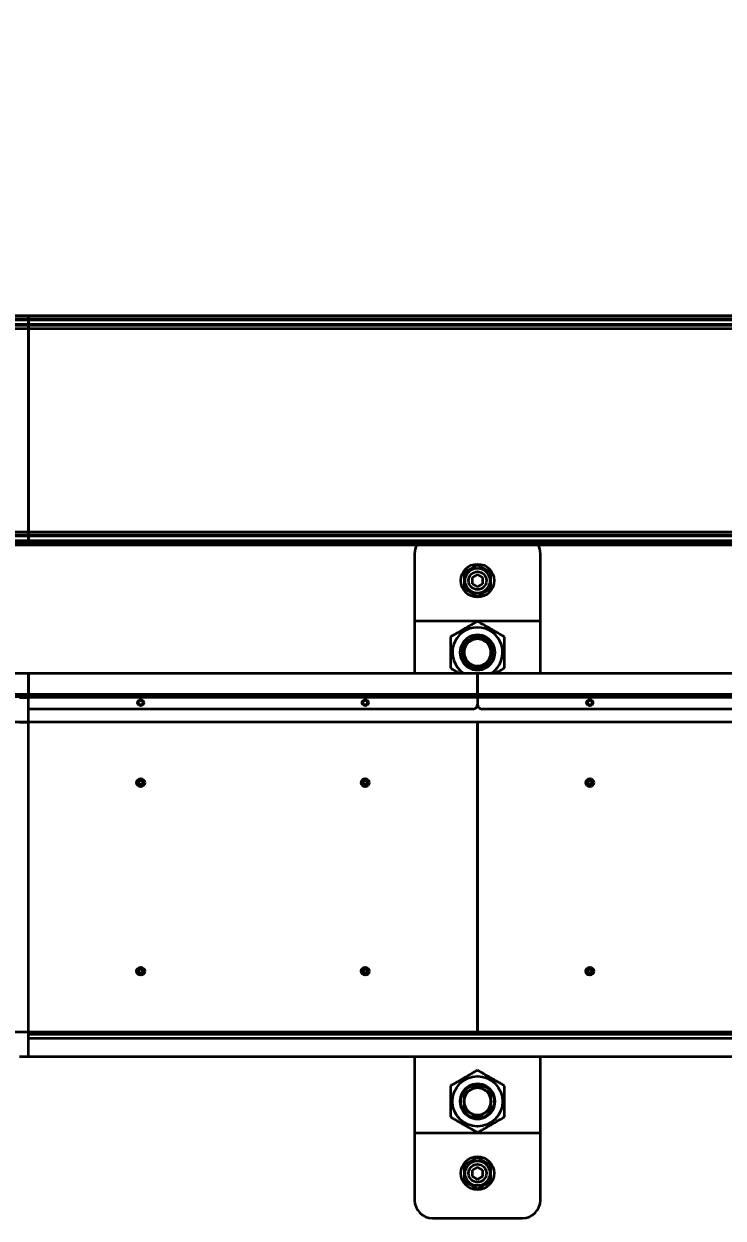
# Model space of a CAD drawing. Header units: millimetres. Extents: x 0 to 420, y 0 to 297.
# Drawn here: x 241.27 to 249.05, y 159.39 to 172.69 of the extents above; entities that cross this region are included whole.
import ezdxf

# ---------------------------------------------------------------- set-up
doc = ezdxf.new("R2010")
doc.units = ezdxf.units.MM
doc.layers.add('尺寸线层', color=150, linetype='Continuous')
doc.styles.add('SLDTEXTSTYLE2', font='TXT', dxfattribs={"width": 0.7})
doc.dimstyles.new('SLDDIMSTYLE0', dxfattribs={"dimtxt": 3.5, "dimasz": 3.302, "dimexe": 0, "dimexo": 0.0625, "dimgap": 0.875, "dimtad": 1, "dimdec": 1, "dimlfac": 100, "dimrnd": 1e-09, "dimzin": 12, "dimdsep": 46, "dimtxsty": 'SLDTEXTSTYLE2', "dimsah": 1, "dimcen": 0.09, "dimadec": 0, "dimazin": 3, "dimtfac": 1, "dimtdec": 3, "dimtofl": 0, "dimtmove": 0, "dimatfit": 3, "dimfxl": 0, "dimfrac": 2, "dimtolj": 1, "dimtzin": 12, "dimarcsym": 0})

# ---------------------------------------------------------------- blocks, each defined once
blk = doc.blocks.new('_D_6')
at = {"layer": '尺寸线层'}
for p, q in [((91.215, 164.917), (91.215, 234.192)), ((321.315, 165.187), (321.315, 234.192)), ((321.315, 233.192), (91.215, 233.192))]:
    blk.add_line(p, q, dxfattribs=at)
for points in [[(91.215, 233.192), (94.517, 232.684), (94.517, 233.7)], [(321.315, 233.192), (318.013, 233.7), (318.013, 232.684)]]:
    blk.add_solid(points, dxfattribs=at)
at = {"layer": '尺寸线层', "insert": (205.173, 237.704), "char_height": 3.5, "attachment_point": 1, "style": 'SLDTEXTSTYLE2'}
blk.add_mtext('23010', dxfattribs=at)
blk = doc.blocks.new('_D_7')
at = {"layer": '尺寸线层'}
for p, q in [((70.597, 160.402), (70.597, 246.192)), ((332.816, 175.117), (332.816, 246.192)), ((332.816, 245.192), (70.597, 245.192))]:
    blk.add_line(p, q, dxfattribs=at)
for points in [[(70.597, 245.192), (73.899, 244.684), (73.899, 245.7)], [(332.816, 245.192), (329.514, 245.7), (329.514, 244.684)]]:
    blk.add_solid(points, dxfattribs=at)
at = {"layer": '尺寸线层', "insert": (202.876, 249.704), "char_height": 3.5, "attachment_point": 1, "style": 'SLDTEXTSTYLE2'}
blk.add_mtext('26221.85', dxfattribs=at)

msp = doc.modelspace()

# ---------------------------------------------------------------- linework, layer by layer
at = {"color": 7, "linetype": 'Continuous', "lineweight": 35}
for p, q in [((241.3154, 169.4422), (231.3154, 169.4422)), ((231.3154, 169.4372), (241.3154, 169.4372)), ((241.3154, 169.4019), (231.3154, 169.4019)), ((231.3154, 169.3976), (241.3154, 169.3976)), ((241.3154, 169.3429), (231.3154, 169.3429)), ((231.3154, 169.3422), (241.3154, 169.3422)), ((231.3154, 169.3372), (241.3154, 169.3372)), ((251.3154, 169.4422), (241.3154, 169.4422)), ((241.3154, 169.4372), (241.3154, 169.4422)), ((241.3154, 169.4422), (241.3154, 169.4372)), ((241.3154, 169.4372), (241.3154, 169.4019)), ((241.3154, 169.4372), (251.3154, 169.4372)), ((241.3154, 169.4019), (241.3154, 169.4372)), ((251.3154, 169.4019), (241.3154, 169.4019)), ((241.3154, 169.3976), (241.3154, 169.4019)), ((241.3154, 169.4019), (241.3154, 169.3976)), ((241.3154, 169.3976), (251.3154, 169.3976)), ((241.3154, 169.3976), (241.3154, 169.3429)), ((241.3154, 169.3429), (241.3154, 169.3976)), ((251.3154, 169.3429), (241.3154, 169.3429)), ((241.3154, 169.3422), (241.3154, 169.3429)), ((241.3154, 169.3429), (241.3154, 169.3422)), ((241.3154, 169.3422), (251.3154, 169.3422)), ((241.3154, 169.3422), (241.3154, 169.3372)), ((241.3154, 169.3372), (241.3154, 169.3422)), ((241.3154, 169.3372), (251.3154, 169.3372)), ((241.3154, 169.3372), (241.3154, 169.2972)), ((241.3154, 169.2972), (241.3154, 169.3372)), ((241.3154, 169.2972), (231.3154, 169.2972)), ((241.3154, 169.2972), (241.3154, 167.0372)), ((251.3154, 169.2972), (241.3154, 169.2972)), ((241.3154, 167.0372), (241.3154, 169.2972)), ((231.3154, 167.0372), (241.3154, 167.0372)), ((241.3154, 166.9972), (231.3154, 166.9972)), ((241.3154, 166.9922), (231.3154, 166.9922)), ((231.3154, 166.9916), (241.3154, 166.9916)), ((241.3154, 166.9369), (231.3154, 166.9369)), ((231.3154, 166.9326), (241.3154, 166.9326)), ((241.3154, 167.0372), (241.3154, 166.9972)), ((241.3154, 166.9972), (241.3154, 167.0372)), ((241.3154, 167.0372), (251.3154, 167.0372)), ((251.3154, 166.9972), (241.3154, 166.9972)), ((241.3154, 166.9972), (241.3154, 166.9922)), ((241.3154, 166.9922), (241.3154, 166.9972)), ((251.3154, 166.9922), (241.3154, 166.9922)), ((241.3154, 166.9916), (241.3154, 166.9922)), ((241.3154, 166.9922), (241.3154, 166.9916)), ((241.3154, 166.9916), (251.3154, 166.9916)), ((241.3154, 166.9916), (241.3154, 166.9369)), ((241.3154, 166.9369), (241.3154, 166.9916)), ((241.3154, 166.9326), (241.3154, 166.9369)), ((251.3154, 166.9369), (241.3154, 166.9369)), ((241.3154, 166.9369), (241.3154, 166.9326)), ((241.3154, 166.9326), (251.3154, 166.9326)), ((241.3154, 166.9326), (241.3154, 166.8972)), ((241.3154, 166.8972), (241.3154, 166.9326)), ((241.3154, 166.8972), (231.3154, 166.8972)), ((231.3154, 166.8922), (241.3154, 166.8922)), ((251.3154, 166.8972), (241.3154, 166.8972)), ((241.3154, 166.8922), (241.3154, 166.8972)), ((241.3154, 166.8972), (241.3154, 166.8922)), ((241.3154, 166.8922), (251.3154, 166.8922)), ((245.6154, 166.7922), (245.6154, 166.0422)), ((247.0154, 166.0422), (247.0154, 166.7922)), ((246.3154, 166.5615), (246.2554, 166.5269)), ((246.2554, 166.5269), (246.2554, 166.4576)), ((246.3754, 166.5269), (246.3154, 166.5615)), ((246.3754, 166.4576), (246.3754, 166.5269)), ((246.2554, 166.4576), (246.3154, 166.423)), ((246.3154, 166.423), (246.3754, 166.4576)), ((245.6154, 166.0422), (245.6154, 165.4622)), ((247.0154, 166.0422), (245.6154, 166.0422)), ((247.0154, 165.4622), (247.0154, 166.0422)), ((246.1465, 165.7897), (246.3154, 165.8872)), ((246.3154, 165.8872), (246.4842, 165.7897)), ((246.1465, 165.7897), (246.1465, 165.5947)), ((246.4842, 165.7897), (246.4842, 165.5947)), ((246.1465, 165.5947), (246.3154, 165.4972)), ((246.3154, 165.4972), (246.4842, 165.5947)), ((246.466, 165.7022), (246.4663, 165.6895)), ((236.3154, 165.4622), (241.3154, 165.4622)), ((241.3154, 165.2222), (241.3154, 165.4622)), ((241.3154, 165.4622), (246.3154, 165.4622)), ((241.3154, 165.4622), (241.3154, 165.2222)), ((246.3154, 165.2222), (246.3154, 165.4622)), ((246.3154, 165.4622), (251.3154, 165.4622)), ((246.3154, 165.4622), (246.3154, 165.2222)), ((241.3154, 165.2222), (236.3154, 165.2222)), ((236.3154, 165.2022), (241.3154, 165.2022)), ((241.2154, 165.1922), (241.3154, 165.1922)), ((241.3154, 165.2222), (241.3154, 165.2022)), ((246.3154, 165.2222), (241.3154, 165.2222)), ((241.3154, 165.2022), (241.3154, 165.2222)), ((241.3154, 165.1922), (241.3154, 165.2022)), ((241.3154, 165.2022), (246.3154, 165.2022)), ((241.3154, 165.2022), (241.3154, 165.1922)), ((241.3154, 164.9172), (241.3154, 165.1922)), ((246.3154, 165.1922), (241.3154, 165.1922)), ((251.3154, 165.2222), (246.3154, 165.2222)), ((246.3154, 165.2222), (246.3154, 165.2022)), ((246.3154, 165.2022), (246.3154, 165.2222)), ((246.3154, 165.2022), (251.3154, 165.2022)), ((246.3154, 165.1922), (246.3154, 165.2022)), ((246.3154, 165.2022), (246.3154, 165.1922)), ((246.3154, 165.1922), (246.3154, 165.1122)), ((246.3154, 165.1922), (246.3154, 165.1122)), ((251.2154, 165.1922), (246.3154, 165.1922)), ((246.2654, 165.0622), (241.3154, 165.0622)), ((251.2154, 165.0622), (246.3654, 165.0622)), ((241.3154, 164.9172), (236.3154, 164.9172)), ((241.2154, 164.9172), (241.3154, 164.9172)), ((246.3154, 164.9172), (241.3154, 164.9172)), ((241.3154, 161.4672), (241.3154, 164.9172)), ((246.3154, 161.4672), (246.3154, 164.9172)), ((246.3154, 164.9172), (246.3154, 161.4672)), ((251.3154, 164.9172), (246.3154, 164.9172)), ((236.3154, 161.4672), (241.3154, 161.4672)), ((241.2154, 161.4672), (241.3154, 161.4672)), ((241.3154, 161.4672), (246.3154, 161.4672)), ((241.3154, 161.1922), (241.3154, 161.4672)), ((246.3154, 161.4672), (251.3154, 161.4672)), ((241.3154, 161.4422), (251.2154, 161.4422)), ((251.2154, 161.3922), (241.3154, 161.3922)), ((241.2154, 161.1922), (241.3154, 161.1922)), ((241.3154, 161.1922), (251.2154, 161.1922)), ((245.6154, 161.1922), (245.6154, 160.3422)), ((247.0154, 160.3422), (247.0154, 161.1922)), ((246.1655, 160.8007), (246.1465, 160.7897)), ((246.3154, 160.8872), (246.2964, 160.8763)), ((246.3344, 160.8763), (246.3154, 160.8872)), ((246.4842, 160.7897), (246.4652, 160.8007)), ((246.1465, 160.7897), (246.1465, 160.7678)), ((246.4659, 160.7039), (246.4659, 160.6809)), ((246.4842, 160.7897), (246.4842, 160.7678)), ((246.1465, 160.6167), (246.1465, 160.5947)), ((246.1655, 160.5838), (246.1465, 160.5947)), ((246.4842, 160.5947), (246.4652, 160.5838)), ((246.4842, 160.6167), (246.4842, 160.5947)), ((246.3154, 160.4972), (246.2964, 160.5082)), ((246.3344, 160.5082), (246.3154, 160.4972)), ((245.6154, 160.3422), (247.0154, 160.3422)), ((245.6154, 160.3422), (245.6154, 159.5922)), ((247.0154, 159.5922), (247.0154, 160.3422)), ((246.3154, 159.9615), (246.2554, 159.9269)), ((246.2554, 159.9269), (246.2554, 159.8576)), ((246.3754, 159.9269), (246.3154, 159.9615)), ((246.3754, 159.8576), (246.3754, 159.9269)), ((246.2554, 159.8576), (246.3154, 159.823)), ((246.3154, 159.823), (246.3754, 159.8576)), ((245.8154, 159.3922), (246.8154, 159.3922))]:
    msp.add_line(p, q, dxfattribs=at)
at = {"color": 7, "linetype": 'Continuous', "lineweight": 35, "flags": 128}
for points in [[(246.3771, 165.83), (246.3905, 165.8232), (246.4044, 165.8142)], [(246.2451, 165.5586), (246.2427, 165.5599), (246.2336, 165.5653)], [(246.4014, 165.5682), (246.3995, 165.5668), (246.3816, 165.5565)], [(246.2276, 160.8151), (246.2379, 160.8219), (246.2533, 160.8299)], [(246.1647, 160.683), (246.1651, 160.7066), (246.1655, 160.7106)]]:
    msp.add_lwpolyline(points, dxfattribs=at)
at = {"color": 7, "linetype": 'Continuous', "lineweight": 35}
for centre, radius in [((246.3154, 166.4922), 0.185), ((246.3154, 166.4922), 0.1385), ((246.3154, 166.4922), 0.1), ((242.5654, 165.1322), 0.035), ((242.5654, 165.1322), 0.025), ((245.0654, 165.1322), 0.035), ((245.0654, 165.1322), 0.025), ((247.5654, 165.1322), 0.035), ((247.5654, 165.1322), 0.025), ((242.5654, 164.2422), 0.045), ((242.5654, 164.2422), 0.0275), ((242.5654, 164.2422), 0.021), ((245.0654, 164.2422), 0.045), ((245.0654, 164.2422), 0.0275), ((245.0654, 164.2422), 0.021), ((247.5654, 164.2422), 0.045), ((247.5654, 164.2422), 0.0275), ((247.5654, 164.2422), 0.021), ((242.5654, 162.1422), 0.045), ((242.5654, 162.1422), 0.0275), ((242.5654, 162.1422), 0.021), ((245.0654, 162.1422), 0.045), ((245.0654, 162.1422), 0.0275), ((245.0654, 162.1422), 0.021), ((247.5654, 162.1422), 0.045), ((247.5654, 162.1422), 0.0275), ((247.5654, 162.1422), 0.021), ((246.3154, 160.6922), 0.2795), ((246.3154, 160.6922), 0.185), ((246.3154, 159.8922), 0.185), ((246.3154, 159.8922), 0.1385), ((246.3154, 159.8922), 0.1)]:
    msp.add_circle(centre, radius, dxfattribs=at)
for centre, radius, start, end in [((245.8154, 166.7922), 0.2, 150, 180), ((246.8154, 166.7922), 0.2, 0, 30), ((246.3154, 165.6922), 0.2795, 304.62404, 235.37596), ((246.3154, 165.6922), 0.195, 90, 150), ((246.3154, 165.6922), 0.195, 30, 90), ((246.3154, 165.6922), 0.195, 150, 210), ((246.3154, 165.6922), 0.15, 120, 180), ((246.3154, 165.6922), 0.15, 60, 120), ((246.3154, 165.6922), 0.15, 0, 60), ((246.3154, 165.6922), 0.195, 330, 30), ((246.3154, 165.6922), 0.195, 210, 270), ((246.3154, 165.6922), 0.151, 176.50763, 187.52903), ((246.3154, 165.6922), 0.15, 180, 240), ((246.3154, 165.6922), 0.195, 270, 330), ((246.3154, 165.6922), 0.15, 300, 0), ((246.3154, 165.6922), 0.15, 240, 300), ((246.2654, 165.1122), 0.05, 270, 0), ((246.3654, 165.1122), 0.05, 180, 270), ((246.3154, 160.6922), 0.195, 90, 150), ((246.3154, 160.6922), 0.15, 120, 180), ((246.3154, 160.6922), 0.15, 60, 120), ((246.3154, 160.6922), 0.195, 30, 90), ((246.3154, 160.6922), 0.15, 0, 60), ((246.3154, 160.6922), 0.195, 150, 210), ((246.3154, 160.6922), 0.151, 183.49237, 185.23986), ((246.3154, 160.6922), 0.15, 180, 240), ((246.3154, 160.6922), 0.15, 300, 0), ((246.3154, 160.6922), 0.195, 330, 30), ((246.3154, 160.6922), 0.195, 210, 270), ((246.3154, 160.6922), 0.15, 240, 300), ((246.3154, 160.6922), 0.195, 270, 330), ((245.8154, 159.5922), 0.2, 180, 270), ((246.8154, 159.5922), 0.2, 270, 0)]:
    msp.add_arc(centre, radius, start, end, dxfattribs=at)
for points, knots in [([(246.3154, 166.6654), (246.3024, 166.6579), (246.276, 166.6427), (246.237, 166.6202), (246.1998, 166.5987), (246.1769, 166.5855), (246.1654, 166.5788)], [0, 0, 0, 0, 0.2646136, 0.5349658, 0.7653524, 1, 1, 1, 1]), ([(246.4654, 166.5788), (246.4524, 166.5864), (246.426, 166.6016), (246.387, 166.6241), (246.3498, 166.6456), (246.3269, 166.6588), (246.3154, 166.6654)], [0, 0, 0, 0, 0.2646136, 0.5349658, 0.7653524, 1, 1, 1, 1]), ([(246.1654, 166.5788), (246.1654, 166.5638), (246.1654, 166.5334), (246.1654, 166.4884), (246.1654, 166.4453), (246.1654, 166.419), (246.1654, 166.4056)], [0, 0, 0, 0, 0.2646136, 0.5349658, 0.7653524, 1, 1, 1, 1]), ([(246.4654, 166.4056), (246.4654, 166.4207), (246.4654, 166.4511), (246.4654, 166.4961), (246.4654, 166.5391), (246.4654, 166.5655), (246.4654, 166.5788)], [0, 0, 0, 0, 0.2646136, 0.5349658, 0.7653524, 1, 1, 1, 1]), ([(246.1654, 166.4056), (246.1784, 166.3981), (246.2047, 166.3829), (246.2437, 166.3604), (246.281, 166.3389), (246.3038, 166.3257), (246.3154, 166.319)], [0, 0, 0, 0, 0.2646136, 0.5349658, 0.7653524, 1, 1, 1, 1]), ([(246.3154, 166.319), (246.3284, 166.3266), (246.3547, 166.3417), (246.3937, 166.3643), (246.431, 166.3858), (246.4538, 166.399), (246.4654, 166.4056)], [0, 0, 0, 0, 0.2646136, 0.5349658, 0.7653524, 1, 1, 1, 1]), ([(246.3154, 166.0387), (246.3024, 166.0312), (246.2765, 166.0162), (246.2366, 165.9932), (246.1959, 165.9697), (246.145, 165.9403), (246.0841, 165.9051), (246.0384, 165.8788), (246.0154, 165.8654)], [0, 0, 0, 0, 0.1323418, 0.2646462, 0.3999105, 0.5351505, 0.7654456, 1, 1, 1, 1]), ([(246.6154, 165.8654), (246.6024, 165.8729), (246.5765, 165.8879), (246.5366, 165.9109), (246.4959, 165.9344), (246.445, 165.9638), (246.3841, 165.999), (246.3384, 166.0253), (246.3154, 166.0387)], [0, 0, 0, 0, 0.1323418, 0.2646462, 0.3999105, 0.5351505, 0.7654456, 1, 1, 1, 1]), ([(246.0154, 165.8654), (246.0154, 165.8505), (246.0154, 165.8205), (246.0154, 165.7745), (246.0154, 165.7275), (246.0154, 165.6688), (246.0154, 165.5984), (246.0154, 165.5457), (246.0154, 165.519)], [0, 0, 0, 0, 0.1323418, 0.2646462, 0.3999105, 0.5351505, 0.7654456, 1, 1, 1, 1]), ([(246.3154, 165.8654), (246.303, 165.8583), (246.2782, 165.844), (246.253, 165.8294), (246.2404, 165.8221)], [0, 0, 0, 0, 0.4981128, 1, 1, 1, 1]), ([(246.3904, 165.8221), (246.3778, 165.8294), (246.3527, 165.8439), (246.3278, 165.8582), (246.3154, 165.8654)], [0, 0, 0, 0, 0.4977806, 1, 1, 1, 1]), ([(246.6154, 165.519), (246.6154, 165.534), (246.6154, 165.5639), (246.6154, 165.61), (246.6154, 165.657), (246.6154, 165.7157), (246.6154, 165.7861), (246.6154, 165.8388), (246.6154, 165.8654)], [0, 0, 0, 0, 0.1323418, 0.2646462, 0.3999105, 0.5351505, 0.7654456, 1, 1, 1, 1]), ([(246.2404, 165.8221), (246.2278, 165.8149), (246.2027, 165.8004), (246.1778, 165.786), (246.1654, 165.7788)], [0, 0, 0, 0, 0.4977806, 1, 1, 1, 1]), ([(246.1654, 165.7788), (246.1654, 165.7646), (246.1654, 165.7359), (246.1654, 165.7068), (246.1654, 165.6922)], [0, 0, 0, 0, 0.4981128, 1, 1, 1, 1]), ([(246.4654, 165.7788), (246.453, 165.786), (246.4282, 165.8003), (246.403, 165.8149), (246.3904, 165.8221)], [0, 0, 0, 0, 0.4981128, 1, 1, 1, 1]), ([(246.4654, 165.6922), (246.4654, 165.7067), (246.4654, 165.7358), (246.4654, 165.7644), (246.4654, 165.7788)], [0, 0, 0, 0, 0.4977806, 1, 1, 1, 1]), ([(246.1654, 165.6922), (246.1654, 165.6778), (246.1654, 165.6487), (246.1654, 165.62), (246.1654, 165.6056)], [0, 0, 0, 0, 0.4977806, 1, 1, 1, 1]), ([(246.1654, 165.6056), (246.1777, 165.5985), (246.2026, 165.5842), (246.2277, 165.5696), (246.2404, 165.5623)], [0, 0, 0, 0, 0.4981128, 1, 1, 1, 1]), ([(246.3904, 165.5623), (246.4029, 165.5696), (246.4281, 165.5841), (246.4529, 165.5984), (246.4654, 165.6056)], [0, 0, 0, 0, 0.4977806, 1, 1, 1, 1]), ([(246.4654, 165.6056), (246.4654, 165.6199), (246.4654, 165.6486), (246.4654, 165.6777), (246.4654, 165.6922)], [0, 0, 0, 0, 0.4981128, 1, 1, 1, 1]), ([(246.0154, 165.519), (246.0283, 165.5115), (246.0543, 165.4966), (246.0872, 165.4776), (246.1071, 165.4661), (246.1137, 165.4622)], [0, 0, 0, 0, 0.4009566, 0.8017998, 1, 1, 1, 1]), ([(246.2404, 165.5623), (246.2529, 165.5551), (246.2781, 165.5406), (246.3029, 165.5262), (246.3154, 165.519)], [0, 0, 0, 0, 0.4977806, 1, 1, 1, 1]), ([(246.3154, 165.519), (246.3277, 165.5262), (246.3526, 165.5405), (246.3777, 165.555), (246.3904, 165.5623)], [0, 0, 0, 0, 0.4981128, 1, 1, 1, 1]), ([(246.517, 165.4622), (246.5266, 165.4678), (246.56, 165.4871), (246.5924, 165.5058), (246.6154, 165.519)], [0, 0, 0, 0, 0.2885167, 1, 1, 1, 1]), ([(246.3154, 161.0387), (246.3024, 161.0312), (246.2765, 161.0162), (246.2366, 160.9932), (246.1959, 160.9697), (246.145, 160.9403), (246.0841, 160.9051), (246.0384, 160.8788), (246.0154, 160.8654)], [0, 0, 0, 0, 0.1323418, 0.2646462, 0.3999105, 0.5351505, 0.7654456, 1, 1, 1, 1]), ([(246.6154, 160.8654), (246.6024, 160.8729), (246.5765, 160.8879), (246.5366, 160.9109), (246.4959, 160.9344), (246.445, 160.9638), (246.3841, 160.999), (246.3384, 161.0253), (246.3154, 161.0387)], [0, 0, 0, 0, 0.1323418, 0.2646462, 0.3999105, 0.5351505, 0.7654456, 1, 1, 1, 1]), ([(246.0154, 160.8654), (246.0154, 160.8505), (246.0154, 160.8205), (246.0154, 160.7745), (246.0154, 160.7275), (246.0154, 160.6688), (246.0154, 160.5984), (246.0154, 160.5457), (246.0154, 160.519)], [0, 0, 0, 0, 0.13234181, 0.2646462, 0.39991053, 0.53515046, 0.76544562, 1, 1, 1, 1]), ([(246.2404, 160.8221), (246.2278, 160.8149), (246.2027, 160.8004), (246.1778, 160.786), (246.1654, 160.7788)], [0, 0, 0, 0, 0.4977806, 1, 1, 1, 1]), ([(246.3154, 160.8654), (246.303, 160.8583), (246.2782, 160.844), (246.253, 160.8294), (246.2404, 160.8221)], [0, 0, 0, 0, 0.4981128, 1, 1, 1, 1]), ([(246.3904, 160.8221), (246.3778, 160.8294), (246.3527, 160.8439), (246.3278, 160.8582), (246.3154, 160.8654)], [0, 0, 0, 0, 0.4977806, 1, 1, 1, 1]), ([(246.4654, 160.7788), (246.453, 160.786), (246.4282, 160.8003), (246.403, 160.8149), (246.3904, 160.8221)], [0, 0, 0, 0, 0.4981128, 1, 1, 1, 1]), ([(246.6154, 160.519), (246.6154, 160.534), (246.6154, 160.5639), (246.6154, 160.61), (246.6154, 160.657), (246.6154, 160.7157), (246.6154, 160.7861), (246.6154, 160.8388), (246.6154, 160.8654)], [0, 0, 0, 0, 0.1323418, 0.2646462, 0.3999105, 0.5351505, 0.7654456, 1, 1, 1, 1]), ([(246.1654, 160.7788), (246.1654, 160.7646), (246.1654, 160.7359), (246.1654, 160.7068), (246.1654, 160.6922)], [0, 0, 0, 0, 0.4981128, 1, 1, 1, 1]), ([(246.1654, 160.6922), (246.1654, 160.6778), (246.1654, 160.6487), (246.1654, 160.62), (246.1654, 160.6056)], [0, 0, 0, 0, 0.4977806, 1, 1, 1, 1]), ([(246.4654, 160.6922), (246.4654, 160.7067), (246.4654, 160.7358), (246.4654, 160.7644), (246.4654, 160.7788)], [0, 0, 0, 0, 0.4977806, 1, 1, 1, 1]), ([(246.4654, 160.6056), (246.4654, 160.6199), (246.4654, 160.6486), (246.4654, 160.6777), (246.4654, 160.6922)], [0, 0, 0, 0, 0.4981128, 1, 1, 1, 1]), ([(246.1654, 160.6056), (246.1777, 160.5985), (246.2026, 160.5842), (246.2277, 160.5696), (246.2404, 160.5623)], [0, 0, 0, 0, 0.49811277, 1, 1, 1, 1]), ([(246.2404, 160.5623), (246.2529, 160.5551), (246.2781, 160.5406), (246.3029, 160.5262), (246.3154, 160.519)], [0, 0, 0, 0, 0.4977806, 1, 1, 1, 1]), ([(246.3154, 160.519), (246.3277, 160.5262), (246.3526, 160.5405), (246.3777, 160.555), (246.3904, 160.5623)], [0, 0, 0, 0, 0.4981128, 1, 1, 1, 1]), ([(246.3904, 160.5623), (246.4029, 160.5696), (246.4281, 160.5841), (246.4529, 160.5984), (246.4654, 160.6056)], [0, 0, 0, 0, 0.4977806, 1, 1, 1, 1]), ([(246.0154, 160.519), (246.0283, 160.5116), (246.0543, 160.4966), (246.0942, 160.4735), (246.1348, 160.4501), (246.1857, 160.4207), (246.2466, 160.3855), (246.2923, 160.3591), (246.3154, 160.3458)], [0, 0, 0, 0, 0.1323418, 0.2646462, 0.3999105, 0.5351505, 0.7654456, 1, 1, 1, 1]), ([(246.3154, 160.3458), (246.3283, 160.3533), (246.3543, 160.3683), (246.3942, 160.3913), (246.4348, 160.4148), (246.4857, 160.4442), (246.5466, 160.4793), (246.5923, 160.5057), (246.6154, 160.519)], [0, 0, 0, 0, 0.1323418, 0.2646462, 0.3999105, 0.5351505, 0.7654456, 1, 1, 1, 1]), ([(246.3154, 160.0654), (246.3024, 160.0579), (246.276, 160.0427), (246.237, 160.0202), (246.1998, 159.9987), (246.1769, 159.9855), (246.1654, 159.9788)], [0, 0, 0, 0, 0.2646136, 0.5349658, 0.7653524, 1, 1, 1, 1]), ([(246.4654, 159.9788), (246.4524, 159.9864), (246.426, 160.0016), (246.387, 160.0241), (246.3498, 160.0456), (246.3269, 160.0588), (246.3154, 160.0654)], [0, 0, 0, 0, 0.2646136, 0.5349658, 0.7653524, 1, 1, 1, 1]), ([(246.1654, 159.9788), (246.1654, 159.9638), (246.1654, 159.9334), (246.1654, 159.8884), (246.1654, 159.8453), (246.1654, 159.819), (246.1654, 159.8056)], [0, 0, 0, 0, 0.2646136, 0.5349658, 0.7653524, 1, 1, 1, 1]), ([(246.4654, 159.8056), (246.4654, 159.8207), (246.4654, 159.8511), (246.4654, 159.8961), (246.4654, 159.9391), (246.4654, 159.9655), (246.4654, 159.9788)], [0, 0, 0, 0, 0.2646136, 0.5349658, 0.7653524, 1, 1, 1, 1]), ([(246.1654, 159.8056), (246.1784, 159.7981), (246.2047, 159.7829), (246.2437, 159.7604), (246.281, 159.7389), (246.3038, 159.7257), (246.3154, 159.719)], [0, 0, 0, 0, 0.2646136, 0.5349658, 0.7653524, 1, 1, 1, 1]), ([(246.3154, 159.719), (246.3284, 159.7266), (246.3547, 159.7417), (246.3937, 159.7643), (246.431, 159.7858), (246.4538, 159.799), (246.4654, 159.8056)], [0, 0, 0, 0, 0.2646136, 0.5349658, 0.7653524, 1, 1, 1, 1])]:
    msp.add_open_spline(points, degree=3, knots=knots, dxfattribs=at)

# ---------------------------------------------------------------- dimensions: what is measured, and where the dimension line sits
at = {"layer": '尺寸线层'}
for base, p1, p2, picture, middle in [((70.597, 245.1922), (332.8156, 175.1167), (70.597, 160.4022), '_D_7', (209.0129, 245.1922)), ((91.2154, 233.1922), (321.3154, 165.1871), (91.2154, 164.9172), '_D_6', (209.0129, 233.1922))]:
    dim = msp.add_linear_dim(base=base, p1=p1, p2=p2, angle=0, dimstyle='SLDDIMSTYLE0', dxfattribs=at)
    dim.commit()
    dim.dimension.update_dxf_attribs({"geometry": picture, "text_midpoint": middle, "dimtype": 160})

doc.saveas('drawing.dxf')
